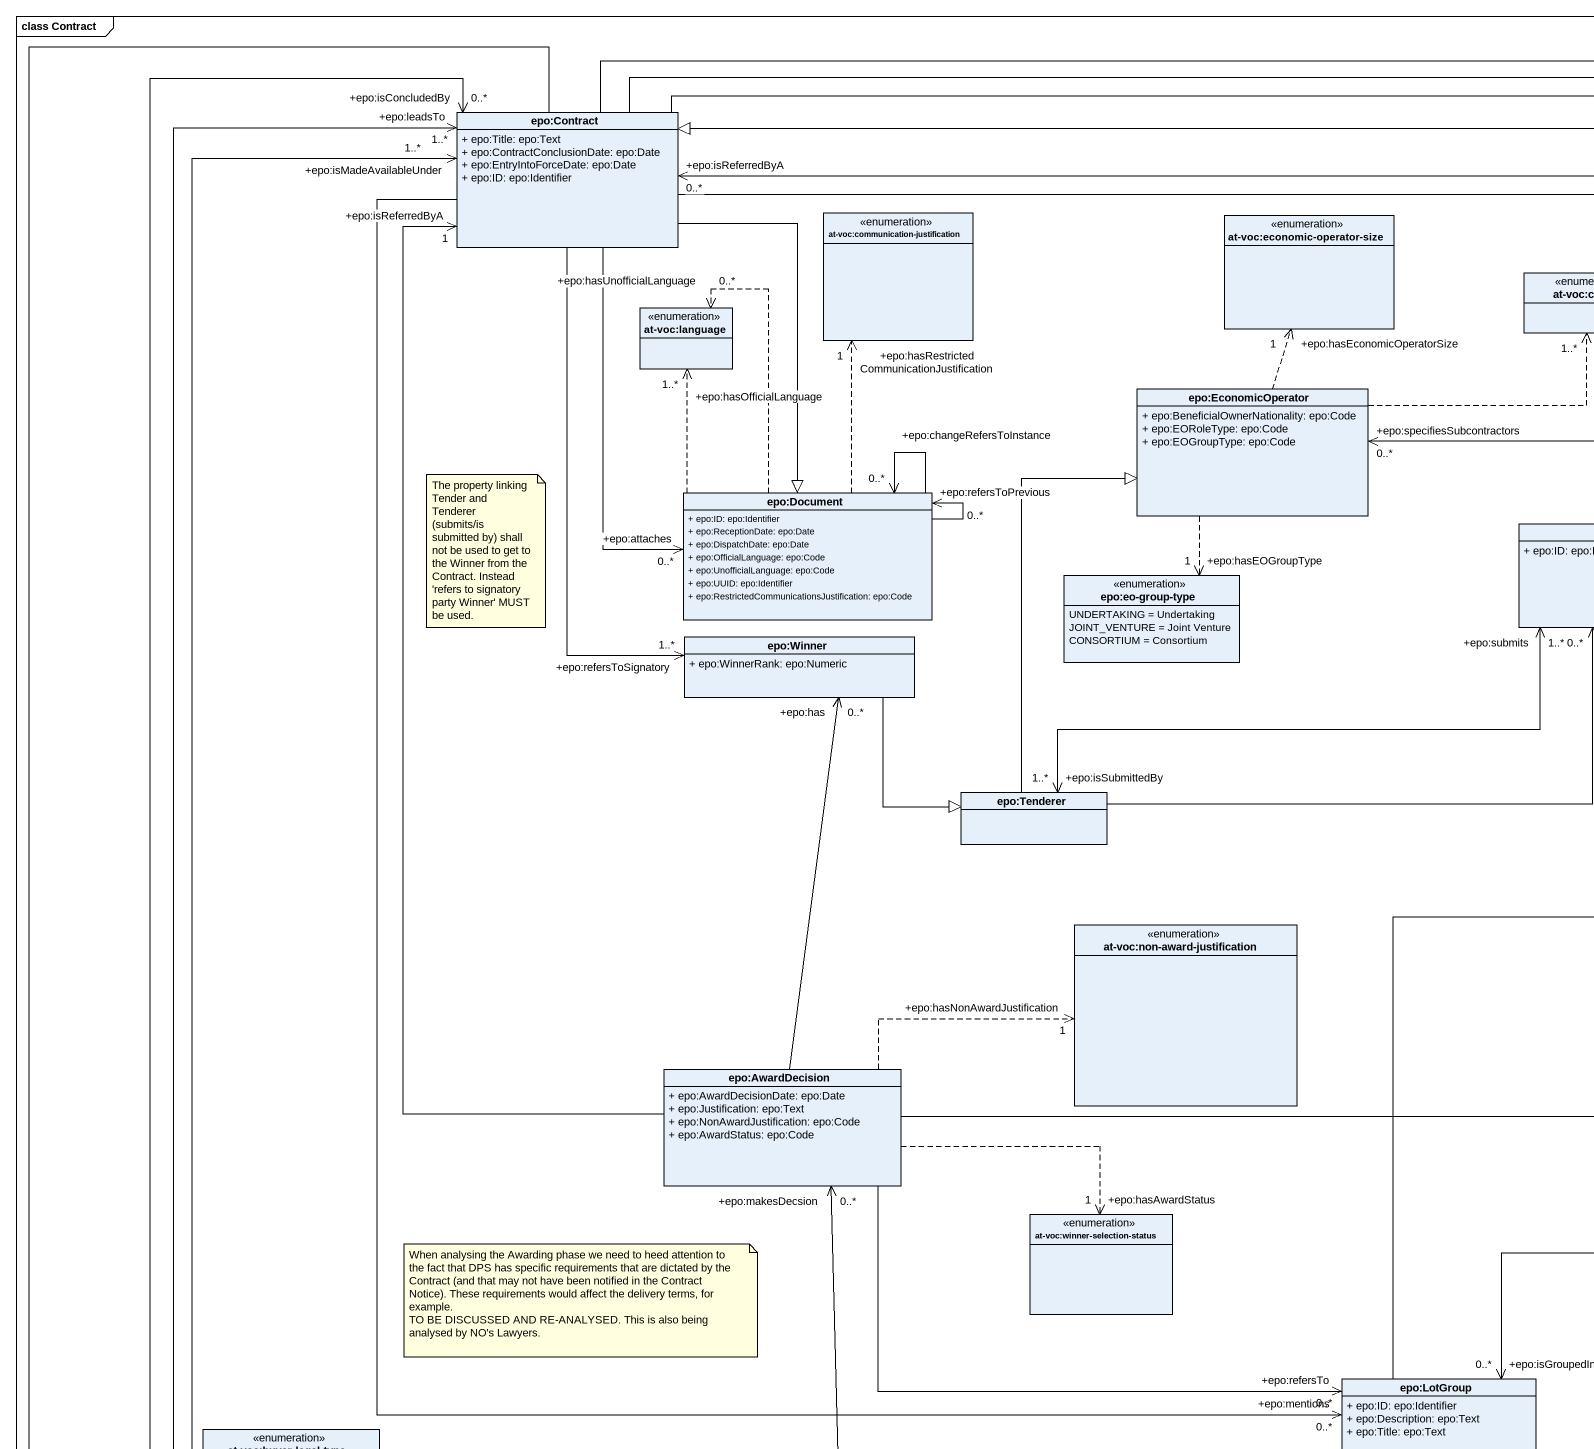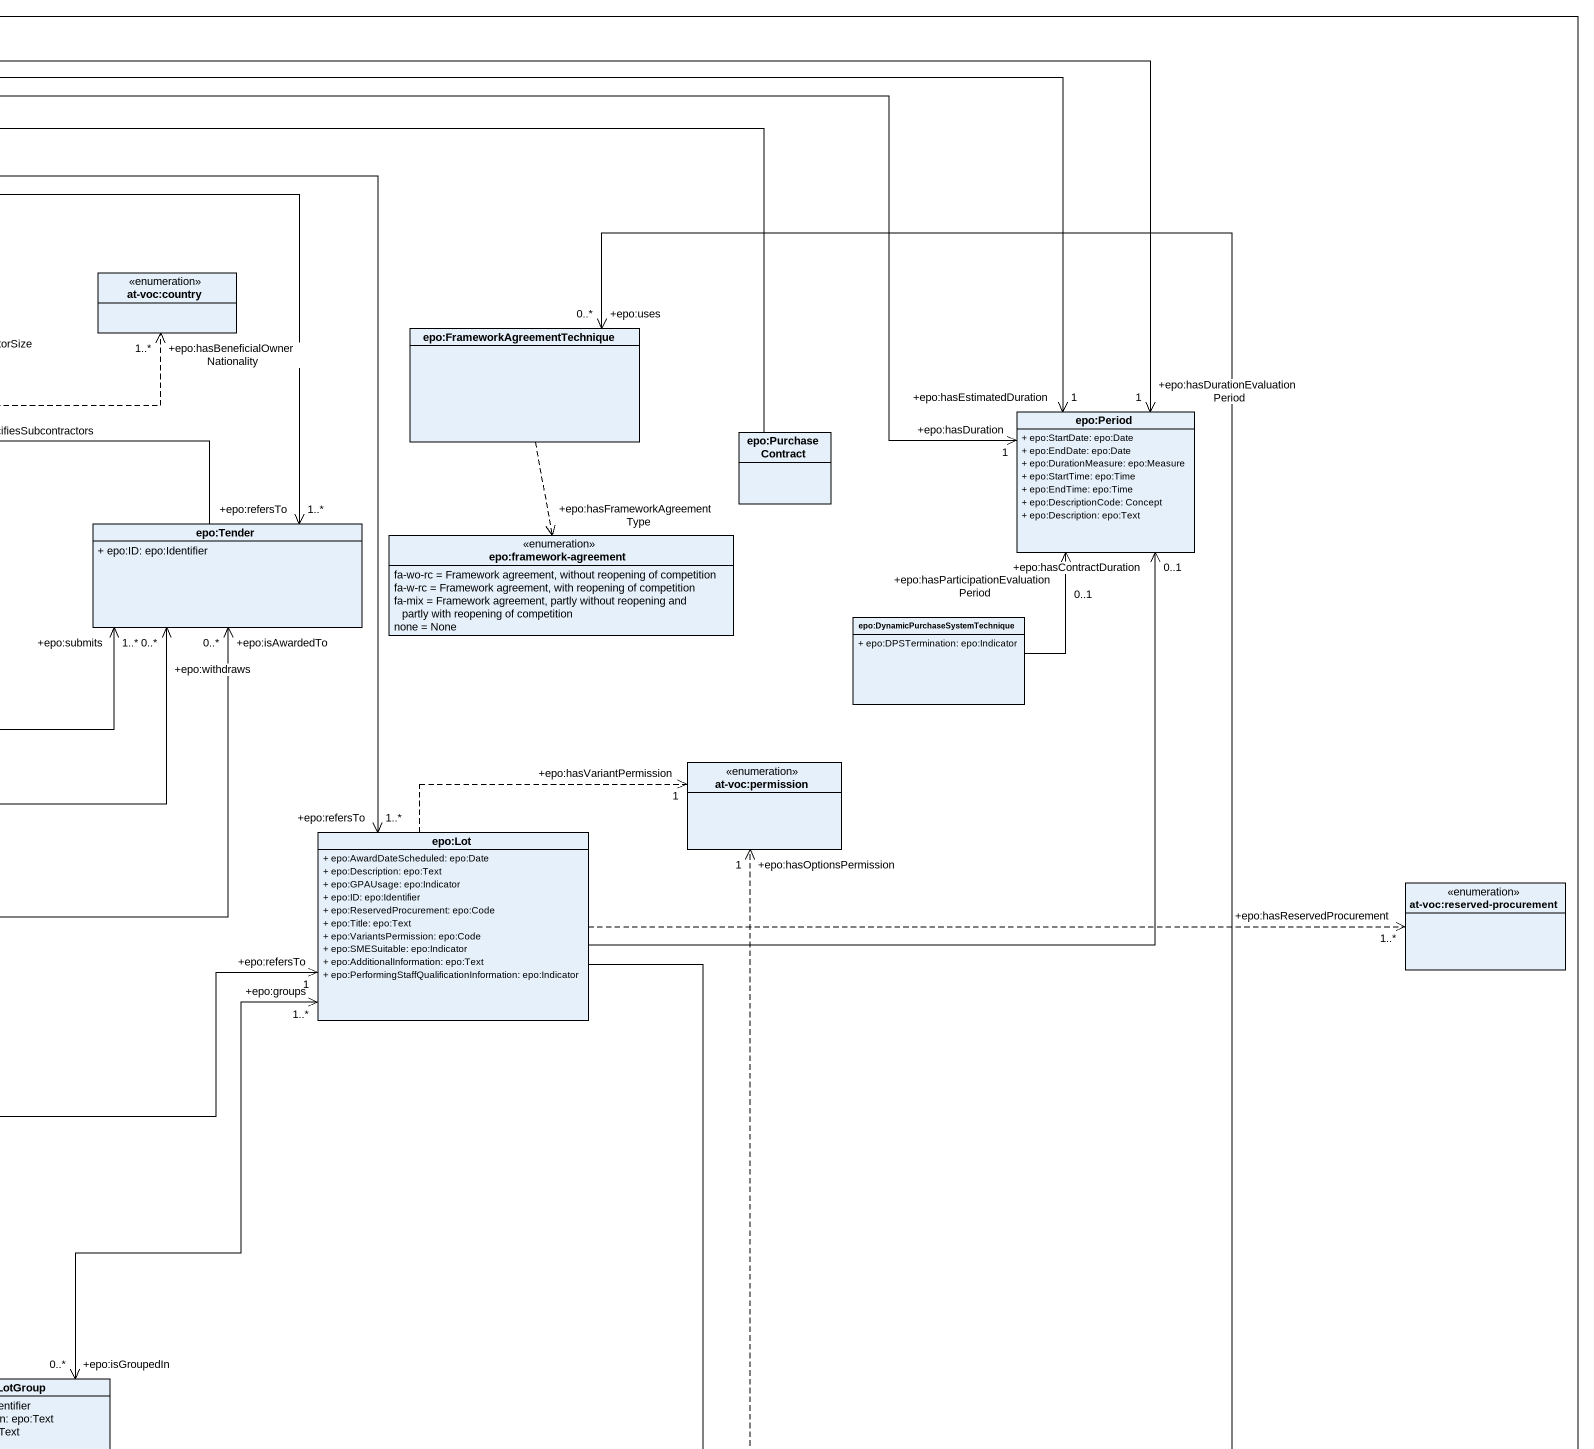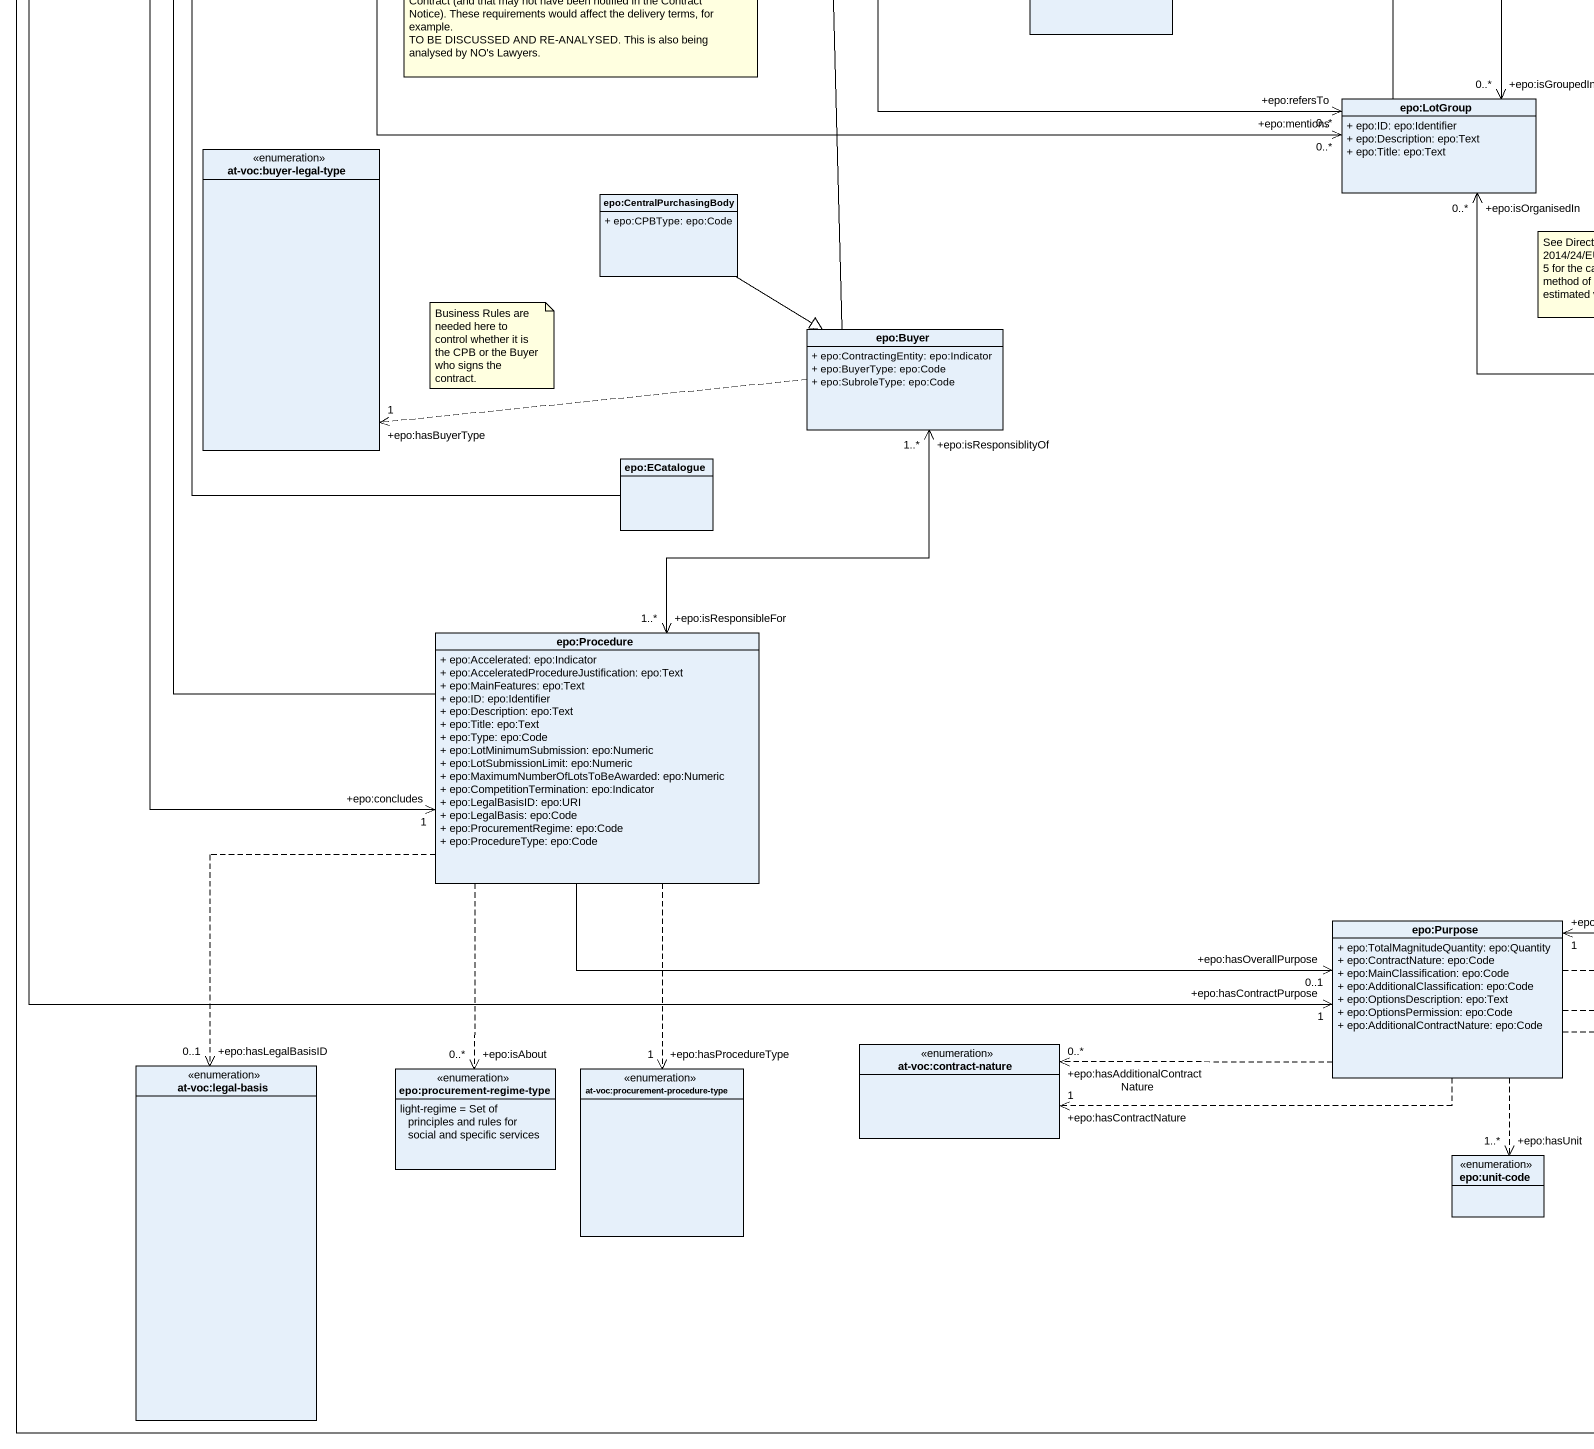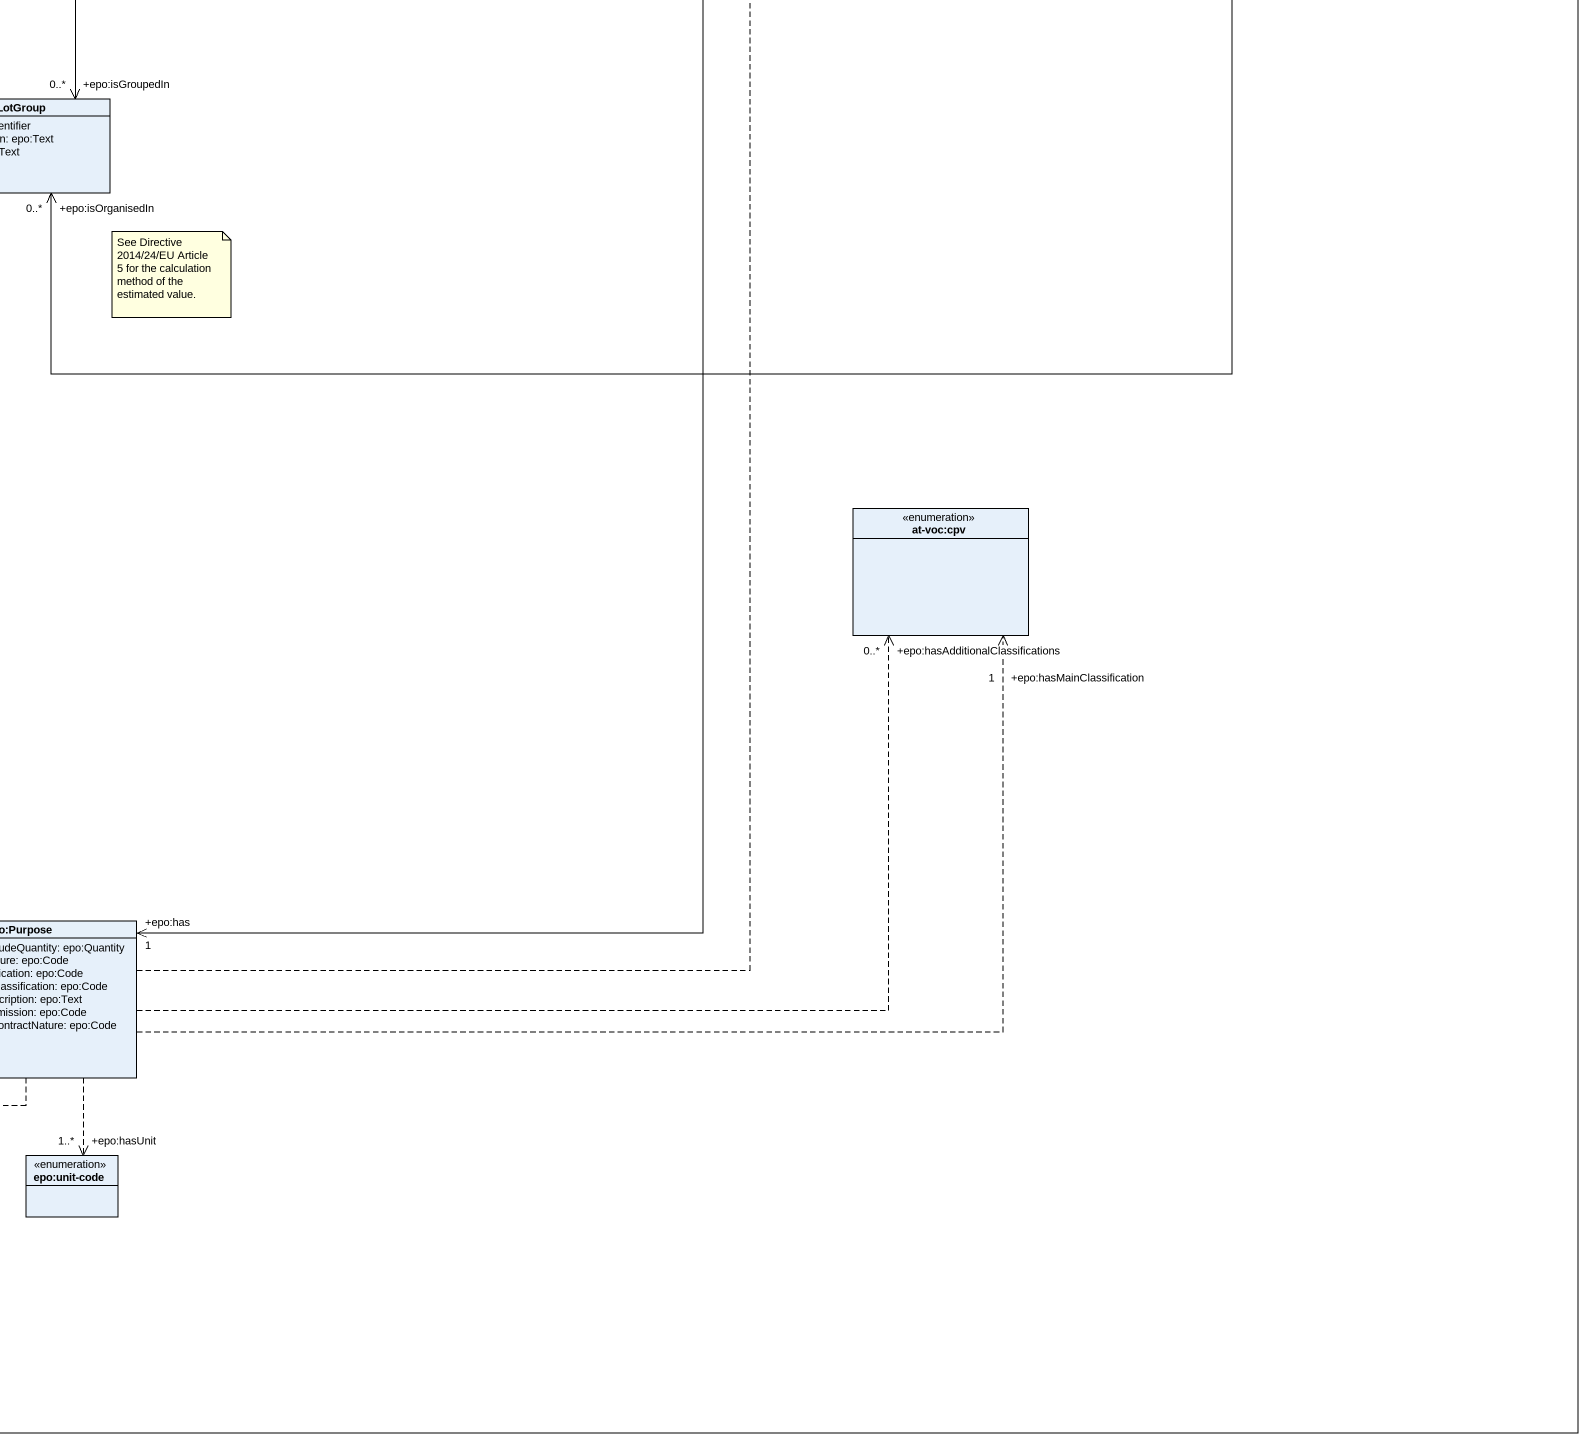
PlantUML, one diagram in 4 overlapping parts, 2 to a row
@startuml
mainframe class Contract
hide circle
hide empty members
skinparam classAttributeIconSize 0
class "epo:Contract" as epo_Contract {
  + epo:Title: epo:Text
  + epo:ContractConclusionDate: epo:Date
  + epo:EntryIntoForceDate: epo:Date
  + epo:ID: epo:Identifier
}
enum "at-voc:communication-justification" as at_voc_communication
enum "at-voc:economic-operator-size" as at_voc_economic_operator
enum "at-voc:country" as at_voc_country
enum "at-voc:language" as at_voc_language
class "epo:FrameworkAgreementTechnique" as epo_FrameworkAgreementTechni
class "epo:EconomicOperator" as epo_EconomicOperator {
  + epo:BeneficialOwnerNationality: epo:Code
  + epo:EORoleType: epo:Code
  + epo:EOGroupType: epo:Code
}
class "epo:Period" as epo_Period {
  + epo:StartDate: epo:Date
  + epo:EndDate: epo:Date
  + epo:DurationMeasure: epo:Measure
  + epo:StartTime: epo:Time
  + epo:EndTime: epo:Time
  + epo:DescriptionCode: Concept
  + epo:Description: epo:Text
}
class "epo:PurchaseContract" as epo_PurchaseContract
class "epo:Document" as epo_Document {
  + epo:ID: epo:Identifier
  + epo:ReceptionDate: epo:Date
  + epo:DispatchDate: epo:Date
  + epo:OfficialLanguage: epo:Code
  + epo:UnofficialLanguage: epo:Code
  + epo:UUID: epo:Identifier
  + epo:RestrictedCommunicationsJustification: epo:Code
}
class "epo:Tender" as epo_Tender {
  + epo:ID: epo:Identifier
}
enum "epo:framework-agreement" as epo_framework_agreement {
  fa-wo-rc = Framework agreement, without reopening of competition
  fa-w-rc = Framework agreement, with reopening of competition
  fa-mix = Framework agreement, partly without reopening and partly with reopening of competition
  none = None
}
enum "epo:eo-group-type" as epo_eo_group_type {
  UNDERTAKING = Undertaking
  JOINT_VENTURE = Joint Venture
  CONSORTIUM = Consortium
}
class "epo:Winner" as epo_Winner {
  + epo:WinnerRank: epo:Numeric
}
class "epo:DynamicPurchaseSystemTechnique" as epo_DynamicPurchaseSystemTec {
  + epo:DPSTermination: epo:Indicator
}
class "epo:Tenderer" as epo_Tenderer
enum "at-voc:permission" as at_voc_permission
class "epo:Lot" as epo_Lot {
  + epo:AwardDateScheduled: epo:Date
  + epo:Description: epo:Text
  + epo:GPAUsage: epo:Indicator
  + epo:ID: epo:Identifier
  + epo:ReservedProcurement: epo:Code
  + epo:Title: epo:Text
  + epo:VariantsPermission: epo:Code
  + epo:SMESuitable: epo:Indicator
  + epo:AdditionalInformation: epo:Text
  + epo:PerformingStaffQualificationInformation: epo:Indicator
}
enum "at-voc:reserved-procurement" as at_voc_reserved_procurement
enum "at-voc:non-award-justification" as at_voc_non_award
class "epo:AwardDecision" as epo_AwardDecision {
  + epo:AwardDecisionDate: epo:Date
  + epo:Justification: epo:Text
  + epo:NonAwardJustification: epo:Code
  + epo:AwardStatus: epo:Code
}
enum "at-voc:winner-selection-status" as at_voc_winner_selection
class "epo:LotGroup" as epo_LotGroup {
  + epo:ID: epo:Identifier
  + epo:Description: epo:Text
  + epo:Title: epo:Text
}
enum "at-voc:buyer-legal-type" as at_voc_buyer_legal_type
class "epo:CentralPurchasingBody" as epo_CentralPurchasingBody {
  + epo:CPBType: epo:Code
}
class "epo:Buyer" as epo_Buyer {
  + epo:ContractingEntity: epo:Indicator
  + epo:BuyerType: epo:Code
  + epo:SubroleType: epo:Code
}
class "epo:ECatalogue" as epo_ECatalogue
enum "at-voc:cpv" as at_voc_cpv
class "epo:Procedure" as epo_Procedure {
  + epo:Accelerated: epo:Indicator
  + epo:AcceleratedProcedureJustification: epo:Text
  + epo:MainFeatures: epo:Text
  + epo:ID: epo:Identifier
  + epo:Description: epo:Text
  + epo:Title: epo:Text
  + epo:Type: epo:Code
  + epo:LotMinimumSubmission: epo:Numeric
  + epo:LotSubmissionLimit: epo:Numeric
  + epo:MaximumNumberOfLotsToBeAwarded: epo:Numeric
  + epo:CompetitionTermination: epo:Indicator
  + epo:LegalBasisID: epo:URI
  + epo:LegalBasis: epo:Code
  + epo:ProcurementRegime: epo:Code
  + epo:ProcedureType: epo:Code
}
class "epo:Purpose" as epo_Purpose {
  + epo:TotalMagnitudeQuantity: epo:Quantity
  + epo:ContractNature: epo:Code
  + epo:MainClassification: epo:Code
  + epo:AdditionalClassification: epo:Code
  + epo:OptionsDescription: epo:Text
  + epo:OptionsPermission: epo:Code
  + epo:AdditionalContractNature: epo:Code
}
enum "at-voc:legal-basis" as at_voc_legal_basis
enum "epo:procurement-regime-type" as epo_procurement_regime_type {
  light-regime = Set of principles and rules for social and specific services
}
enum "at-voc:procurement-procedure-type" as at_voc_procurement
enum "at-voc:contract-nature" as at_voc_contract_nature
enum "epo:unit-code" as epo_unit_code
epo_Contract -right-> "+epo:hasDurationEvaluationPeriod\n1" epo_Period
epo_Contract -right-> "+epo:hasEstimatedDuration\n1" epo_Period
epo_Contract -right-> "+epo:hasDuration\n1" epo_Period
epo_Contract --> "+epo:attaches\n0..*" epo_Document
epo_Contract --|> epo_Document
epo_Contract -right-> "+epo:refersTo\n1..*" epo_Tender
epo_Contract --> "+epo:refersToSignatory\n1..*" epo_Winner
epo_Contract "+epo:isReferredByA\n0..*" <-right-> "+epo:refersTo\n1..*" epo_Lot
epo_Contract --> "+epo:mentions\n0..*" epo_LotGroup
epo_Contract --> "+epo:hasContractPurpose\n1" epo_Purpose
epo_FrameworkAgreementTechni ..> "+epo:hasFrameworkAgreementType" epo_framework_agreement
epo_FrameworkAgreementTechni "+epo:uses\n0..*" <--> "+epo:isOrganisedIn\n0..*" epo_LotGroup
epo_EconomicOperator .up.> "+epo:hasEconomicOperatorSize\n1" at_voc_economic_operator
epo_EconomicOperator .right.> "+epo:hasBeneficialOwnerNationality\n1..*" at_voc_country
epo_EconomicOperator ..> "+epo:hasEOGroupType\n1" epo_eo_group_type
epo_PurchaseContract -left-|> epo_Contract
epo_Document .up.> "+epo:hasRestrictedCommunicationJustification\n1" at_voc_communication
epo_Document .up.> "+epo:hasUnofficialLanguage\n0..*" at_voc_language
epo_Document .up.> "+epo:hasOfficialLanguage\n1..*" at_voc_language
epo_Document --> "+epo:refersToPrevious\n0..*" epo_Document
epo_Document --> "+epo:changeRefersToInstance\n0..*" epo_Document
epo_Tender -left-> "+epo:specifiesSubcontractors\n0..*" epo_EconomicOperator
epo_Winner --|> epo_Tenderer
epo_DynamicPurchaseSystemTec -up-> "+epo:hasParticipationEvaluationPeriod\n0..1" epo_Period
epo_Tenderer -up-|> epo_EconomicOperator
epo_Tenderer "+epo:isSubmittedBy\n1..*" <-right-> "+epo:submits\n1..*" epo_Tender
epo_Tenderer -right-> "+epo:withdraws\n0..*" epo_Tender
epo_Lot -up-> "+epo:hasContractDuration\n0..1" epo_Period
epo_Lot .right.> "+epo:hasVariantPermission\n1" at_voc_permission
epo_Lot .right.> "+epo:hasReservedProcurement\n1..*" at_voc_reserved_procurement
epo_Lot "+epo:groups\n1..*" <--> "+epo:isGroupedIn\n0..*" epo_LotGroup
epo_Lot --> "+epo:has\n1" epo_Purpose
epo_AwardDecision -up-> "+epo:isReferredByA\n1" epo_Contract
epo_AwardDecision -up-> "+epo:has\n0..*" epo_Winner
epo_AwardDecision -right-> "+epo:refersTo\n1" epo_Lot
epo_AwardDecision .right.> "+epo:hasNonAwardJustification\n1" at_voc_non_award
epo_AwardDecision .right.> "+epo:hasAwardStatus\n1" at_voc_winner_selection
epo_AwardDecision -right-> "+epo:refersTo\n0..*" epo_LotGroup
epo_LotGroup -up-> "+epo:isAwardedTo\n0..*" epo_Tender
epo_CentralPurchasingBody --|> epo_Buyer
epo_Buyer -up-> "+epo:makesDecsion\n0..*" epo_AwardDecision
epo_Buyer .left.> "+epo:hasBuyerType\n1" at_voc_buyer_legal_type
epo_ECatalogue -up-> "+epo:isMadeAvailableUnder\n1..*" epo_Contract
epo_Procedure "+epo:concludes\n1" <-up-> "+epo:isConcludedBy\n0..*" epo_Contract
epo_Procedure -up-> "+epo:leadsTo\n1..*" epo_Contract
epo_Procedure "+epo:isResponsibleFor\n1..*" <-up-> "+epo:isResponsiblityOf\n1..*" epo_Buyer
epo_Procedure -right-> "+epo:hasOverallPurpose\n0..1" epo_Purpose
epo_Procedure ..> "+epo:hasLegalBasisID\n0..1" at_voc_legal_basis
epo_Procedure ..> "+epo:isAbout\n0..*" epo_procurement_regime_type
epo_Procedure ..> "+epo:hasProcedureType\n1" at_voc_procurement
epo_Purpose .up.> "+epo:hasOptionsPermission\n1" at_voc_permission
epo_Purpose .right.> "+epo:hasAdditionalClassifications\n0..*" at_voc_cpv
epo_Purpose .right.> "+epo:hasMainClassification\n1" at_voc_cpv
epo_Purpose .left.> "+epo:hasAdditionalContractNature\n0..*" at_voc_contract_nature
epo_Purpose .left.> "+epo:hasContractNature\n1" at_voc_contract_nature
epo_Purpose ..> "+epo:hasUnit\n1..*" epo_unit_code
note as N1
  The property linking Tender and Tenderer (submits/is submitted by) shall not be used to get to the Winner from the Contract. Instead 'refers to signatory party Winner' MUST be used.
end note
note as N2
  When analysing the Awarding phase we need to heed attention to the fact that DPS has specific requirements that are dictated by the Contract (and that may not have been notified in the Contract Notice). These requirements would affect the delivery terms, for example.
  TO BE DISCUSSED AND RE-ANALYSED. This is also being analysed by NO's Lawyers.
end note
note as N3
  See Directive 2014/24/EU Article 5 for the calculation method of the estimated value.
end note
note as N4
  Business Rules are needed here to control whether it is the CPB or the Buyer who signs the contract.
end note
@enduml
